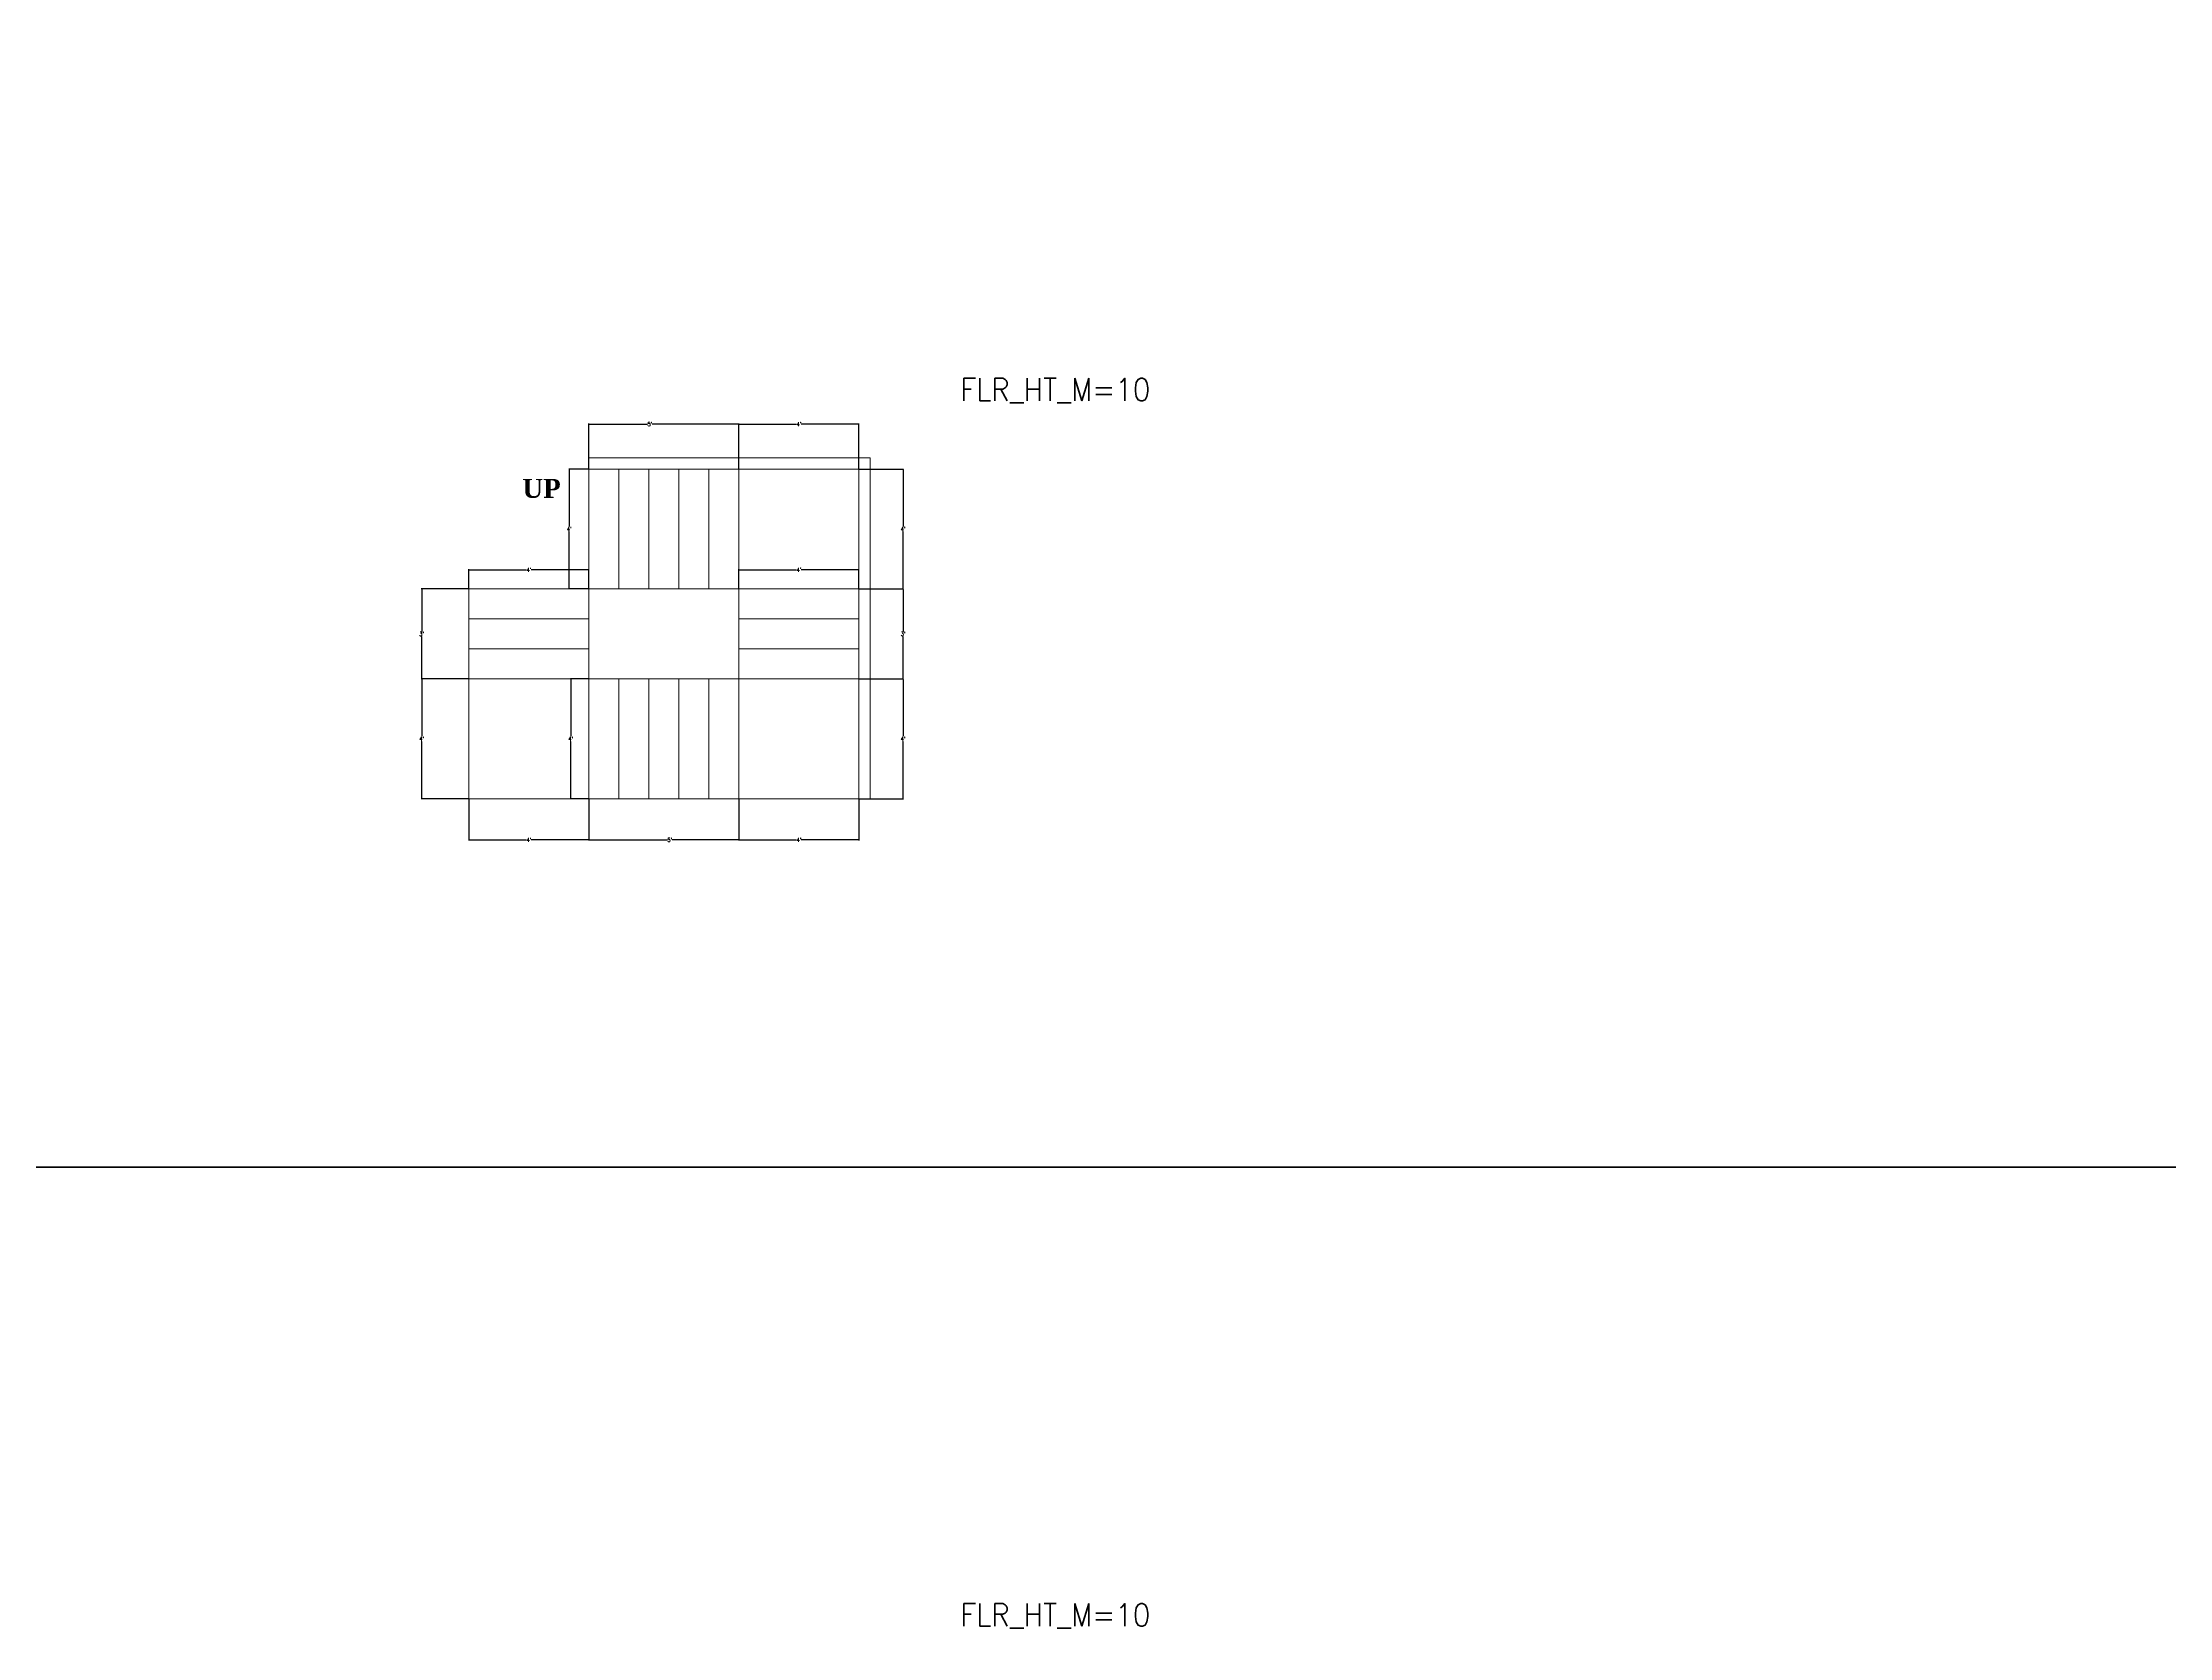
# Model space of a CAD drawing. Header units: feet. Extents: x -2086 to 4549, y -11457 to -6010.
# Drawn here: x 1146 to 1997, y -10754 to -10116 of the extents above; entities that cross this region are included whole.
import ezdxf

# ---------------------------------------------------------------- set-up
doc = ezdxf.new("R2010")
doc.units = ezdxf.units.FT
doc.header["$MEASUREMENT"] = 0
for name, color, linetype, lineweight in [('BLK_1_FLR_0_STAIR_1', 7, 'Continuous', 0), ('BLK_1_FLR_0_STAIR_2', 7, 'Continuous', 0), ('BLK_1_FLR_0_STAIR_2_FLIGHT_2', 7, 'Continuous', 0), ('BLK_1_FLR_0_STAIR_2_FLIGHT_3', 7, 'Continuous', 0), ('BLK_1_FLR_0_STAIR_2_FLIGHT_4', 7, 'Continuous', 0), ('BLK_1_FLR_0_STAIR_2_LANDING_1', 7, 'Continuous', 0), ('BLK_1_FLR_0_STAIR_2_LANDING_2', 7, 'Continuous', 0), ('BLK_1_FLR_0_STAIR_2_LANDING_3', 7, 'Continuous', 0)]:
    doc.layers.add(name, color=color, linetype=linetype, lineweight=lineweight)
doc.layers.add('BLK_1_FLR_0_STAIR_2_FLIGHT_1', color=7, linetype='Continuous', lineweight=0, true_color=0xffffff)
doc.styles.add('MtXpl_Georgia', font='Georgia Bold.ttf')
doc.styles.get("Standard").update_dxf_attribs({"font": 'standard'})
doc.dimstyles.get("Standard").update_dxf_attribs({"dimtxt": 1.625, "dimasz": 0.18, "dimexe": 0.18, "dimexo": 0.0625, "dimgap": 0.09, "dimtad": 0, "dimtih": 1, "dimtoh": 1, "dimdec": 1, "dimzin": 0, "dimdsep": 46, "dimlunit": 4, "dimtxsty": 'standard', "dimcen": 0.09, "dimadec": 0, "dimazin": 0, "dimtfac": 1, "dimtdec": 1, "dimtofl": 0, "dimtmove": 0, "dimatfit": 3, "dimfxl": 1, "dimtolj": 1, "dimtzin": 0, "dimarcsym": 0})

# ---------------------------------------------------------------- blocks, each defined once
blk = doc.blocks.new('*D520')
at = {"layer": 'BLK_1_FLR_0_STAIR_2_FLIGHT_1', "color": 0, "lineweight": -2, "transparency": 16777216}
for p, q in [((1364.51, -10286.49), (1364.51, -10268.4)), ((1364.69, -10268.58), (1387.95, -10268.58)), ((1424.33, -10268.58), (1389.83, -10268.58)), ((1424.51, -10286.49), (1424.51, -10268.4))]:
    blk.add_line(p, q, dxfattribs=at)
at = {"layer": 'BLK_1_FLR_0_STAIR_2_FLIGHT_1', "color": 0, "transparency": 16777216}
for points in [[(1364.69, -10268.55), (1364.69, -10268.61), (1364.51, -10268.58)], [(1424.33, -10268.55), (1424.33, -10268.61), (1424.51, -10268.58)]]:
    blk.add_solid(points, dxfattribs=at)
at = {"layer": 'Defpoints', "color": 0, "transparency": 16777216}
for p in [(1424.51, -10268.58), (1364.51, -10286.56), (1424.51, -10286.56)]:
    blk.add_point(p, dxfattribs=at)
at = {"layer": 'BLK_1_FLR_0_STAIR_2_FLIGHT_1', "color": 0, "transparency": 16777216, "insert": (1388.89, -10268.58), "char_height": 1.625, "attachment_point": 5}
blk.add_mtext("\\A1;5'", dxfattribs=at)
blk = doc.blocks.new('*D521')
at = {"layer": 'BLK_1_FLR_0_STAIR_2_FLIGHT_1', "color": 0, "lineweight": -2, "transparency": 16777216}
for p, q in [((1364.45, -10286.56), (1356.46, -10286.56)), ((1356.64, -10286.74), (1356.64, -10309.5)), ((1356.64, -10334.38), (1356.64, -10311.61)), ((1364.45, -10334.56), (1356.46, -10334.56))]:
    blk.add_line(p, q, dxfattribs=at)
at = {"layer": 'BLK_1_FLR_0_STAIR_2_FLIGHT_1', "color": 0, "transparency": 16777216}
for points in [[(1356.61, -10286.74), (1356.67, -10286.74), (1356.64, -10286.56)], [(1356.61, -10334.38), (1356.67, -10334.38), (1356.64, -10334.56)]]:
    blk.add_solid(points, dxfattribs=at)
at = {"layer": 'Defpoints', "color": 0, "transparency": 16777216}
for p in [(1364.51, -10286.56), (1356.64, -10334.56), (1364.51, -10334.56)]:
    blk.add_point(p, dxfattribs=at)
at = {"layer": 'BLK_1_FLR_0_STAIR_2_FLIGHT_1', "color": 0, "transparency": 16777216, "insert": (1356.64, -10310.56), "char_height": 1.625, "attachment_point": 5}
blk.add_mtext("\\A1;4'", dxfattribs=at)
blk = doc.blocks.new('*D522')
at = {"layer": 'BLK_1_FLR_0_STAIR_2_FLIGHT_2', "color": 0, "lineweight": -2, "transparency": 16777216}
for p, q in [((1472.57, -10334.56), (1490.36, -10334.56)), ((1490.18, -10334.74), (1490.18, -10351.5)), ((1490.18, -10370.38), (1490.18, -10353.61)), ((1472.57, -10370.56), (1490.36, -10370.56))]:
    blk.add_line(p, q, dxfattribs=at)
at = {"layer": 'BLK_1_FLR_0_STAIR_2_FLIGHT_2', "color": 0, "transparency": 16777216}
for points in [[(1490.15, -10334.74), (1490.21, -10334.74), (1490.18, -10334.56)], [(1490.15, -10370.38), (1490.21, -10370.38), (1490.18, -10370.56)]]:
    blk.add_solid(points, dxfattribs=at)
at = {"layer": 'Defpoints', "color": 0, "transparency": 16777216}
for p in [(1472.51, -10334.56), (1472.51, -10370.56), (1490.18, -10370.56)]:
    blk.add_point(p, dxfattribs=at)
at = {"layer": 'BLK_1_FLR_0_STAIR_2_FLIGHT_2', "color": 0, "transparency": 16777216, "insert": (1490.18, -10352.56), "char_height": 1.625, "attachment_point": 5}
blk.add_mtext("\\A1;3'", dxfattribs=at)
blk = doc.blocks.new('*D523')
at = {"layer": 'BLK_1_FLR_0_STAIR_2_FLIGHT_2', "color": 0, "lineweight": -2, "transparency": 16777216}
for p, q in [((1424.51, -10334.49), (1424.51, -10326.69)), ((1472.51, -10334.49), (1472.51, -10326.69)), ((1424.69, -10326.87), (1447.57, -10326.87)), ((1472.33, -10326.87), (1449.45, -10326.87))]:
    blk.add_line(p, q, dxfattribs=at)
at = {"layer": 'BLK_1_FLR_0_STAIR_2_FLIGHT_2', "color": 0, "transparency": 16777216}
for points in [[(1424.69, -10326.84), (1424.69, -10326.9), (1424.51, -10326.87)], [(1472.33, -10326.84), (1472.33, -10326.9), (1472.51, -10326.87)]]:
    blk.add_solid(points, dxfattribs=at)
at = {"layer": 'Defpoints', "color": 0, "transparency": 16777216}
for p in [(1424.51, -10334.56), (1472.51, -10326.87), (1472.51, -10334.56)]:
    blk.add_point(p, dxfattribs=at)
at = {"layer": 'BLK_1_FLR_0_STAIR_2_FLIGHT_2', "color": 0, "transparency": 16777216, "insert": (1448.51, -10326.87), "char_height": 1.625, "attachment_point": 5}
blk.add_mtext("\\A1;4'", dxfattribs=at)
blk = doc.blocks.new('*D524')
at = {"layer": 'BLK_1_FLR_0_STAIR_2_FLIGHT_3', "color": 0, "lineweight": -2, "transparency": 16777216}
for p, q in [((1364.51, -10418.62), (1364.51, -10435.11)), ((1424.51, -10418.62), (1424.51, -10435.11)), ((1364.69, -10434.93), (1395.92, -10434.93)), ((1424.33, -10434.93), (1397.8, -10434.93))]:
    blk.add_line(p, q, dxfattribs=at)
at = {"layer": 'BLK_1_FLR_0_STAIR_2_FLIGHT_3', "color": 0, "transparency": 16777216}
for points in [[(1364.69, -10434.9), (1364.69, -10434.96), (1364.51, -10434.93)], [(1424.33, -10434.9), (1424.33, -10434.96), (1424.51, -10434.93)]]:
    blk.add_solid(points, dxfattribs=at)
at = {"layer": 'Defpoints', "color": 0, "transparency": 16777216}
for p in [(1364.51, -10418.56), (1424.51, -10418.56), (1424.51, -10434.93)]:
    blk.add_point(p, dxfattribs=at)
at = {"layer": 'BLK_1_FLR_0_STAIR_2_FLIGHT_3', "color": 0, "transparency": 16777216, "insert": (1396.86, -10434.93), "char_height": 1.625, "attachment_point": 5}
blk.add_mtext("\\A1;5'", dxfattribs=at)
blk = doc.blocks.new('*D525')
at = {"layer": 'BLK_1_FLR_0_STAIR_2_FLIGHT_3', "color": 0, "lineweight": -2, "transparency": 16777216}
for p, q in [((1364.45, -10370.56), (1357.1, -10370.56)), ((1357.28, -10370.74), (1357.28, -10393.5)), ((1357.28, -10418.38), (1357.28, -10395.61)), ((1364.45, -10418.56), (1357.1, -10418.56))]:
    blk.add_line(p, q, dxfattribs=at)
at = {"layer": 'BLK_1_FLR_0_STAIR_2_FLIGHT_3', "color": 0, "transparency": 16777216}
for points in [[(1357.25, -10370.74), (1357.31, -10370.74), (1357.28, -10370.56)], [(1357.25, -10418.38), (1357.31, -10418.38), (1357.28, -10418.56)]]:
    blk.add_solid(points, dxfattribs=at)
at = {"layer": 'Defpoints', "color": 0, "transparency": 16777216}
for p in [(1357.28, -10370.56), (1364.51, -10370.56), (1364.51, -10418.56)]:
    blk.add_point(p, dxfattribs=at)
at = {"layer": 'BLK_1_FLR_0_STAIR_2_FLIGHT_3', "color": 0, "transparency": 16777216, "insert": (1357.28, -10394.56), "char_height": 1.625, "attachment_point": 5}
blk.add_mtext("\\A1;4'", dxfattribs=at)
blk = doc.blocks.new('*D526')
at = {"layer": 'BLK_1_FLR_0_STAIR_2_LANDING_1', "color": 0, "lineweight": -2, "transparency": 16777216}
for p, q in [((1472.57, -10286.56), (1490.36, -10286.56)), ((1490.18, -10286.74), (1490.18, -10309.5)), ((1490.18, -10334.38), (1490.18, -10311.61)), ((1472.57, -10334.56), (1490.36, -10334.56))]:
    blk.add_line(p, q, dxfattribs=at)
at = {"layer": 'BLK_1_FLR_0_STAIR_2_LANDING_1', "color": 0, "transparency": 16777216}
for points in [[(1490.15, -10286.74), (1490.21, -10286.74), (1490.18, -10286.56)], [(1490.15, -10334.38), (1490.21, -10334.38), (1490.18, -10334.56)]]:
    blk.add_solid(points, dxfattribs=at)
at = {"layer": 'Defpoints', "color": 0, "transparency": 16777216}
for p in [(1472.51, -10286.56), (1490.18, -10286.56), (1472.51, -10334.56)]:
    blk.add_point(p, dxfattribs=at)
at = {"layer": 'BLK_1_FLR_0_STAIR_2_LANDING_1', "color": 0, "transparency": 16777216, "insert": (1490.18, -10310.56), "char_height": 1.625, "attachment_point": 5}
blk.add_mtext("\\A1;4'", dxfattribs=at)
blk = doc.blocks.new('*D527')
at = {"layer": 'BLK_1_FLR_0_STAIR_2_LANDING_2', "color": 0, "lineweight": -2, "transparency": 16777216}
for p, q in [((1472.57, -10370.56), (1490.36, -10370.56)), ((1490.18, -10370.74), (1490.18, -10393.5)), ((1490.18, -10418.38), (1490.18, -10395.61)), ((1472.57, -10418.56), (1490.36, -10418.56))]:
    blk.add_line(p, q, dxfattribs=at)
at = {"layer": 'BLK_1_FLR_0_STAIR_2_LANDING_2', "color": 0, "transparency": 16777216}
for points in [[(1490.15, -10370.74), (1490.21, -10370.74), (1490.18, -10370.56)], [(1490.15, -10418.38), (1490.21, -10418.38), (1490.18, -10418.56)]]:
    blk.add_solid(points, dxfattribs=at)
at = {"layer": 'Defpoints', "color": 0, "transparency": 16777216}
for p in [(1472.51, -10370.56), (1472.51, -10418.56), (1490.18, -10418.56)]:
    blk.add_point(p, dxfattribs=at)
at = {"layer": 'BLK_1_FLR_0_STAIR_2_LANDING_2', "color": 0, "transparency": 16777216, "insert": (1490.18, -10394.56), "char_height": 1.625, "attachment_point": 5}
blk.add_mtext("\\A1;4'", dxfattribs=at)
blk = doc.blocks.new('*D548')
at = {"layer": 'BLK_1_FLR_0_STAIR_2_LANDING_2', "color": 0, "lineweight": -2, "transparency": 16777216}
for p, q in [((1424.51, -10418.62), (1424.51, -10435.11)), ((1472.51, -10418.62), (1472.51, -10435.11)), ((1424.69, -10434.93), (1447.57, -10434.93)), ((1472.33, -10434.93), (1449.45, -10434.93))]:
    blk.add_line(p, q, dxfattribs=at)
at = {"layer": 'BLK_1_FLR_0_STAIR_2_LANDING_2', "color": 0, "transparency": 16777216}
for points in [[(1424.69, -10434.9), (1424.69, -10434.96), (1424.51, -10434.93)], [(1472.33, -10434.9), (1472.33, -10434.96), (1472.51, -10434.93)]]:
    blk.add_solid(points, dxfattribs=at)
at = {"layer": 'Defpoints', "color": 0, "transparency": 16777216}
for p in [(1424.51, -10418.56), (1472.51, -10418.56), (1472.51, -10434.93)]:
    blk.add_point(p, dxfattribs=at)
at = {"layer": 'BLK_1_FLR_0_STAIR_2_LANDING_2', "color": 0, "transparency": 16777216, "insert": (1448.51, -10434.93), "char_height": 1.625, "attachment_point": 5}
blk.add_mtext("\\A1;4'", dxfattribs=at)
blk = doc.blocks.new('*D528')
at = {"layer": 'BLK_1_FLR_0_STAIR_2_LANDING_1', "color": 0, "lineweight": -2, "transparency": 16777216}
for p, q in [((1424.51, -10286.49), (1424.51, -10268.4)), ((1424.69, -10268.58), (1447.57, -10268.58)), ((1472.33, -10268.58), (1449.45, -10268.58)), ((1472.51, -10286.49), (1472.51, -10268.4))]:
    blk.add_line(p, q, dxfattribs=at)
at = {"layer": 'BLK_1_FLR_0_STAIR_2_LANDING_1', "color": 0, "transparency": 16777216}
for points in [[(1424.69, -10268.55), (1424.69, -10268.61), (1424.51, -10268.58)], [(1472.33, -10268.55), (1472.33, -10268.61), (1472.51, -10268.58)]]:
    blk.add_solid(points, dxfattribs=at)
at = {"layer": 'Defpoints', "color": 0, "transparency": 16777216}
for p in [(1472.51, -10268.58), (1424.51, -10286.56), (1472.51, -10286.56)]:
    blk.add_point(p, dxfattribs=at)
at = {"layer": 'BLK_1_FLR_0_STAIR_2_LANDING_1', "color": 0, "transparency": 16777216, "insert": (1448.51, -10268.58), "char_height": 1.625, "attachment_point": 5}
blk.add_mtext("\\A1;4'", dxfattribs=at)
blk = doc.blocks.new('*D529')
at = {"layer": 'BLK_1_FLR_0_STAIR_2_FLIGHT_4', "color": 0, "lineweight": -2, "transparency": 16777216}
for p, q in [((1316.45, -10334.56), (1297.44, -10334.56)), ((1297.62, -10334.74), (1297.62, -10351.5)), ((1297.62, -10370.38), (1297.62, -10353.61)), ((1316.45, -10370.56), (1297.44, -10370.56))]:
    blk.add_line(p, q, dxfattribs=at)
at = {"layer": 'BLK_1_FLR_0_STAIR_2_FLIGHT_4', "color": 0, "transparency": 16777216}
for points in [[(1297.59, -10334.74), (1297.65, -10334.74), (1297.62, -10334.56)], [(1297.59, -10370.38), (1297.65, -10370.38), (1297.62, -10370.56)]]:
    blk.add_solid(points, dxfattribs=at)
at = {"layer": 'Defpoints', "color": 0, "transparency": 16777216}
for p in [(1316.51, -10334.56), (1297.62, -10370.56), (1316.51, -10370.56)]:
    blk.add_point(p, dxfattribs=at)
at = {"layer": 'BLK_1_FLR_0_STAIR_2_FLIGHT_4', "color": 0, "transparency": 16777216, "insert": (1297.62, -10352.56), "char_height": 1.625, "attachment_point": 5}
blk.add_mtext("\\A1;3'", dxfattribs=at)
blk = doc.blocks.new('*D530')
at = {"layer": 'BLK_1_FLR_0_STAIR_2_FLIGHT_4', "color": 0, "lineweight": -2, "transparency": 16777216}
for p, q in [((1316.51, -10334.49), (1316.51, -10326.69)), ((1364.51, -10334.49), (1364.51, -10326.69)), ((1316.69, -10326.87), (1339.57, -10326.87)), ((1364.33, -10326.87), (1341.45, -10326.87))]:
    blk.add_line(p, q, dxfattribs=at)
at = {"layer": 'BLK_1_FLR_0_STAIR_2_FLIGHT_4', "color": 0, "transparency": 16777216}
for points in [[(1316.69, -10326.84), (1316.69, -10326.9), (1316.51, -10326.87)], [(1364.33, -10326.84), (1364.33, -10326.9), (1364.51, -10326.87)]]:
    blk.add_solid(points, dxfattribs=at)
at = {"layer": 'Defpoints', "color": 0, "transparency": 16777216}
for p in [(1316.51, -10334.56), (1364.51, -10326.87), (1364.51, -10334.56)]:
    blk.add_point(p, dxfattribs=at)
at = {"layer": 'BLK_1_FLR_0_STAIR_2_FLIGHT_4', "color": 0, "transparency": 16777216, "insert": (1340.51, -10326.87), "char_height": 1.625, "attachment_point": 5}
blk.add_mtext("\\A1;4'", dxfattribs=at)
blk = doc.blocks.new('*D531')
at = {"layer": 'BLK_1_FLR_0_STAIR_2_LANDING_3', "color": 0, "lineweight": -2, "transparency": 16777216}
for p, q in [((1316.45, -10370.56), (1297.47, -10370.56)), ((1297.65, -10370.74), (1297.65, -10393.5)), ((1297.65, -10418.38), (1297.65, -10395.61)), ((1316.45, -10418.56), (1297.47, -10418.56))]:
    blk.add_line(p, q, dxfattribs=at)
at = {"layer": 'BLK_1_FLR_0_STAIR_2_LANDING_3', "color": 0, "transparency": 16777216}
for points in [[(1297.62, -10370.74), (1297.68, -10370.74), (1297.65, -10370.56)], [(1297.62, -10418.38), (1297.68, -10418.38), (1297.65, -10418.56)]]:
    blk.add_solid(points, dxfattribs=at)
at = {"layer": 'Defpoints', "color": 0, "transparency": 16777216}
for p in [(1316.51, -10370.56), (1297.65, -10418.56), (1316.51, -10418.56)]:
    blk.add_point(p, dxfattribs=at)
at = {"layer": 'BLK_1_FLR_0_STAIR_2_LANDING_3', "color": 0, "transparency": 16777216, "insert": (1297.65, -10394.56), "char_height": 1.625, "attachment_point": 5}
blk.add_mtext("\\A1;4'", dxfattribs=at)
blk = doc.blocks.new('*D532')
at = {"layer": 'BLK_1_FLR_0_STAIR_2_LANDING_3', "color": 0, "lineweight": -2, "transparency": 16777216}
for p, q in [((1316.51, -10418.62), (1316.51, -10435.11)), ((1364.51, -10418.62), (1364.51, -10435.11)), ((1316.69, -10434.93), (1339.57, -10434.93)), ((1364.33, -10434.93), (1341.45, -10434.93))]:
    blk.add_line(p, q, dxfattribs=at)
at = {"layer": 'BLK_1_FLR_0_STAIR_2_LANDING_3', "color": 0, "transparency": 16777216}
for points in [[(1316.69, -10434.9), (1316.69, -10434.96), (1316.51, -10434.93)], [(1364.33, -10434.9), (1364.33, -10434.96), (1364.51, -10434.93)]]:
    blk.add_solid(points, dxfattribs=at)
at = {"layer": 'Defpoints', "color": 0, "transparency": 16777216}
for p in [(1316.51, -10418.56), (1364.51, -10418.56), (1364.51, -10434.93)]:
    blk.add_point(p, dxfattribs=at)
at = {"layer": 'BLK_1_FLR_0_STAIR_2_LANDING_3', "color": 0, "transparency": 16777216, "insert": (1340.51, -10434.93), "char_height": 1.625, "attachment_point": 5}
blk.add_mtext("\\A1;4'", dxfattribs=at)

msp = doc.modelspace()

# ---------------------------------------------------------------- linework, layer by layer
for points in [[(-1223.89, -9675.01), (4548.57, -9675.01), (4548.57, -10565.82), (-1223.89, -10565.82), (-1223.89, -9675.01)], [(-1223.89, -10565.82), (4548.57, -10565.82), (4548.57, -11456.63), (-1223.89, -11456.63), (-1223.89, -10565.82)]]:
    msp.add_lwpolyline(points, close=True)
at = {"layer": 'BLK_1_FLR_0_STAIR_2'}
msp.add_lwpolyline([(1477.04, -10282.03), (1364.51, -10282.03), (1364.51, -10418.56), (1477.04, -10418.56)], close=True, dxfattribs=at)
at = {"layer": 'BLK_1_FLR_0_STAIR_2_FLIGHT_1', "color": 3}
for p, q in [((1364.51, -10334.56), (1364.51, -10286.56)), ((1376.51, -10334.56), (1376.51, -10286.56)), ((1388.51, -10334.56), (1388.51, -10286.56)), ((1400.51, -10334.56), (1400.51, -10286.56)), ((1412.51, -10334.56), (1412.51, -10286.56)), ((1424.51, -10334.56), (1424.51, -10286.56))]:
    msp.add_line(p, q, dxfattribs=at)
at = {"layer": 'BLK_1_FLR_0_STAIR_2_FLIGHT_1'}
msp.add_lwpolyline([(1364.51, -10286.56), (1364.51, -10334.56), (1424.51, -10334.56), (1424.51, -10286.56), (1364.51, -10286.56)], close=True, dxfattribs=at)
at = {"layer": 'BLK_1_FLR_0_STAIR_2_FLIGHT_2', "color": 3}
for p, q in [((1424.51, -10334.56), (1472.51, -10334.56)), ((1424.51, -10346.56), (1472.51, -10346.56)), ((1424.51, -10358.56), (1472.51, -10358.56)), ((1424.51, -10370.56), (1472.51, -10370.56))]:
    msp.add_line(p, q, dxfattribs=at)
at = {"layer": 'BLK_1_FLR_0_STAIR_2_FLIGHT_2'}
msp.add_lwpolyline([(1424.51, -10334.56), (1472.51, -10334.56), (1472.51, -10370.56), (1424.51, -10370.56), (1424.51, -10334.56)], close=True, dxfattribs=at)
at = {"layer": 'BLK_1_FLR_0_STAIR_2_FLIGHT_3', "color": 3}
for p, q in [((1364.51, -10418.56), (1364.51, -10370.56)), ((1376.51, -10370.56), (1376.51, -10418.56)), ((1388.51, -10370.56), (1388.51, -10418.56)), ((1400.51, -10370.56), (1400.51, -10418.56)), ((1412.51, -10370.56), (1412.51, -10418.56)), ((1424.51, -10370.56), (1424.51, -10418.56))]:
    msp.add_line(p, q, dxfattribs=at)
at = {"layer": 'BLK_1_FLR_0_STAIR_2_FLIGHT_3'}
msp.add_lwpolyline([(1364.51, -10370.56), (1424.51, -10370.56), (1424.51, -10418.56), (1364.51, -10418.56), (1364.51, -10370.56)], close=True, dxfattribs=at)
at = {"layer": 'BLK_1_FLR_0_STAIR_2_FLIGHT_4', "color": 3}
for p, q in [((1316.51, -10334.56), (1364.51, -10334.56)), ((1316.51, -10346.56), (1364.51, -10346.56)), ((1316.51, -10358.56), (1364.51, -10358.56)), ((1316.51, -10370.56), (1364.51, -10370.56))]:
    msp.add_line(p, q, dxfattribs=at)
at = {"layer": 'BLK_1_FLR_0_STAIR_2_FLIGHT_4'}
msp.add_lwpolyline([(1316.51, -10334.56), (1364.51, -10334.56), (1364.51, -10370.56), (1316.51, -10370.56), (1316.51, -10334.56)], close=True, dxfattribs=at)
at = {"layer": 'BLK_1_FLR_0_STAIR_2_LANDING_1'}
msp.add_lwpolyline([(1424.51, -10286.56), (1472.51, -10286.56), (1472.51, -10334.56), (1424.51, -10334.56), (1424.51, -10286.56)], close=True, dxfattribs=at)
at = {"layer": 'BLK_1_FLR_0_STAIR_2_LANDING_2'}
msp.add_lwpolyline([(1424.51, -10370.56), (1472.51, -10370.56), (1472.51, -10418.56), (1424.51, -10418.56), (1424.51, -10370.56)], close=True, dxfattribs=at)
at = {"layer": 'BLK_1_FLR_0_STAIR_2_LANDING_3'}
msp.add_lwpolyline([(1316.51, -10370.56), (1364.51, -10370.56), (1364.51, -10418.56), (1316.51, -10418.56), (1316.51, -10370.56)], close=True, dxfattribs=at)

# ---------------------------------------------------------------- texts
at = {"style": 'MtXpl_Georgia'}
msp.add_text('UP', height=7.618, dxfattribs=at).set_placement((1337.9, -10298.12))
at = {"layer": 'BLK_1_FLR_0_STAIR_1', "insert": (1513.11, -10740.44), "char_height": 9.0057, "width": 96.0609, "attachment_point": 1}
msp.add_mtext('FLR_HT_M=10', dxfattribs=at)
at = {"layer": 'BLK_1_FLR_0_STAIR_2', "insert": (1513.11, -10250.28), "char_height": 9.0057, "width": 96.0609, "attachment_point": 1}
msp.add_mtext('FLR_HT_M=10', dxfattribs=at)

# ---------------------------------------------------------------- dimensions: what is measured, and where the dimension line sits
at = {"layer": 'BLK_1_FLR_0_STAIR_2_FLIGHT_1', "color": 1}
dim = msp.add_linear_dim(base=(1424.51, -10268.58), p1=(1364.51, -10286.56), p2=(1424.51, -10286.56), dimstyle='Standard', dxfattribs=at)
dim.commit()
dim.dimension.update_dxf_attribs({"geometry": '*D520', "text_midpoint": (1388.89, -10268.58), "dimtype": 160})
at = {"layer": 'BLK_1_FLR_0_STAIR_2_FLIGHT_1', "color": 2}
dim = msp.add_linear_dim(base=(1356.64, -10334.56), p1=(1364.51, -10286.56), p2=(1364.51, -10334.56), angle=90, dimstyle='Standard', dxfattribs=at)
dim.commit()
dim.dimension.update_dxf_attribs({"geometry": '*D521', "text_midpoint": (1356.64, -10310.56), "dimtype": 160})
at = {"layer": 'BLK_1_FLR_0_STAIR_2_FLIGHT_2', "color": 2}
dim = msp.add_linear_dim(base=(1472.51, -10326.87), p1=(1424.51, -10334.56), p2=(1472.51, -10334.56), dimstyle='Standard', dxfattribs=at)
dim.commit()
dim.dimension.update_dxf_attribs({"geometry": '*D523', "text_midpoint": (1448.51, -10326.87)})
at = {"layer": 'BLK_1_FLR_0_STAIR_2_FLIGHT_2', "color": 1}
dim = msp.add_linear_dim(base=(1490.18, -10370.56), p1=(1472.51, -10334.56), p2=(1472.51, -10370.56), angle=90, dimstyle='Standard', dxfattribs=at)
dim.commit()
dim.dimension.update_dxf_attribs({"geometry": '*D522', "text_midpoint": (1490.18, -10352.56)})
at = {"layer": 'BLK_1_FLR_0_STAIR_2_FLIGHT_3', "color": 2}
dim = msp.add_linear_dim(base=(1357.28, -10370.56), p1=(1364.51, -10418.56), p2=(1364.51, -10370.56), angle=90, dimstyle='Standard', dxfattribs=at)
dim.commit()
dim.dimension.update_dxf_attribs({"geometry": '*D525', "text_midpoint": (1357.28, -10394.56), "dimtype": 160})
at = {"layer": 'BLK_1_FLR_0_STAIR_2_FLIGHT_3', "color": 1}
dim = msp.add_linear_dim(base=(1424.51, -10434.93), p1=(1364.51, -10418.56), p2=(1424.51, -10418.56), dimstyle='Standard', dxfattribs=at)
dim.commit()
dim.dimension.update_dxf_attribs({"geometry": '*D524', "text_midpoint": (1396.86, -10434.93), "dimtype": 160})
at = {"layer": 'BLK_1_FLR_0_STAIR_2_FLIGHT_4', "color": 2}
dim = msp.add_linear_dim(base=(1364.51, -10326.87), p1=(1316.51, -10334.56), p2=(1364.51, -10334.56), dimstyle='Standard', dxfattribs=at)
dim.commit()
dim.dimension.update_dxf_attribs({"geometry": '*D530', "text_midpoint": (1340.51, -10326.87)})
at = {"layer": 'BLK_1_FLR_0_STAIR_2_FLIGHT_4', "color": 1}
dim = msp.add_linear_dim(base=(1297.62, -10370.56), p1=(1316.51, -10334.56), p2=(1316.51, -10370.56), angle=90, dimstyle='Standard', dxfattribs=at)
dim.commit()
dim.dimension.update_dxf_attribs({"geometry": '*D529', "text_midpoint": (1297.62, -10352.56)})
at = {"layer": 'BLK_1_FLR_0_STAIR_2_LANDING_1', "color": 1}
dim = msp.add_linear_dim(base=(1472.51, -10268.58), p1=(1424.51, -10286.56), p2=(1472.51, -10286.56), dimstyle='Standard', dxfattribs=at)
dim.commit()
dim.dimension.update_dxf_attribs({"geometry": '*D528', "text_midpoint": (1448.51, -10268.58)})
at = {"layer": 'BLK_1_FLR_0_STAIR_2_LANDING_1', "color": 2}
dim = msp.add_linear_dim(base=(1490.18, -10286.56), p1=(1472.51, -10334.56), p2=(1472.51, -10286.56), angle=90, dimstyle='Standard', dxfattribs=at)
dim.commit()
dim.dimension.update_dxf_attribs({"geometry": '*D526', "text_midpoint": (1490.18, -10310.56)})
at = {"layer": 'BLK_1_FLR_0_STAIR_2_LANDING_2', "color": 2}
dim = msp.add_linear_dim(base=(1490.18, -10418.56), p1=(1472.51, -10370.56), p2=(1472.51, -10418.56), angle=90, dimstyle='Standard', dxfattribs=at)
dim.commit()
dim.dimension.update_dxf_attribs({"geometry": '*D527', "text_midpoint": (1490.18, -10394.56)})
at = {"layer": 'BLK_1_FLR_0_STAIR_2_LANDING_2', "color": 1}
dim = msp.add_linear_dim(base=(1472.51, -10434.93), p1=(1424.51, -10418.56), p2=(1472.51, -10418.56), dimstyle='Standard', dxfattribs=at)
dim.commit()
dim.dimension.update_dxf_attribs({"geometry": '*D548', "text_midpoint": (1448.51, -10434.93)})
at = {"layer": 'BLK_1_FLR_0_STAIR_2_LANDING_3', "color": 2}
dim = msp.add_linear_dim(base=(1297.65, -10418.56), p1=(1316.51, -10370.56), p2=(1316.51, -10418.56), angle=90, dimstyle='Standard', dxfattribs=at)
dim.commit()
dim.dimension.update_dxf_attribs({"geometry": '*D531', "text_midpoint": (1297.65, -10394.56)})
at = {"layer": 'BLK_1_FLR_0_STAIR_2_LANDING_3', "color": 1}
dim = msp.add_linear_dim(base=(1364.51, -10434.93), p1=(1316.51, -10418.56), p2=(1364.51, -10418.56), dimstyle='Standard', dxfattribs=at)
dim.commit()
dim.dimension.update_dxf_attribs({"geometry": '*D532', "text_midpoint": (1340.51, -10434.93)})

doc.saveas('drawing.dxf')
